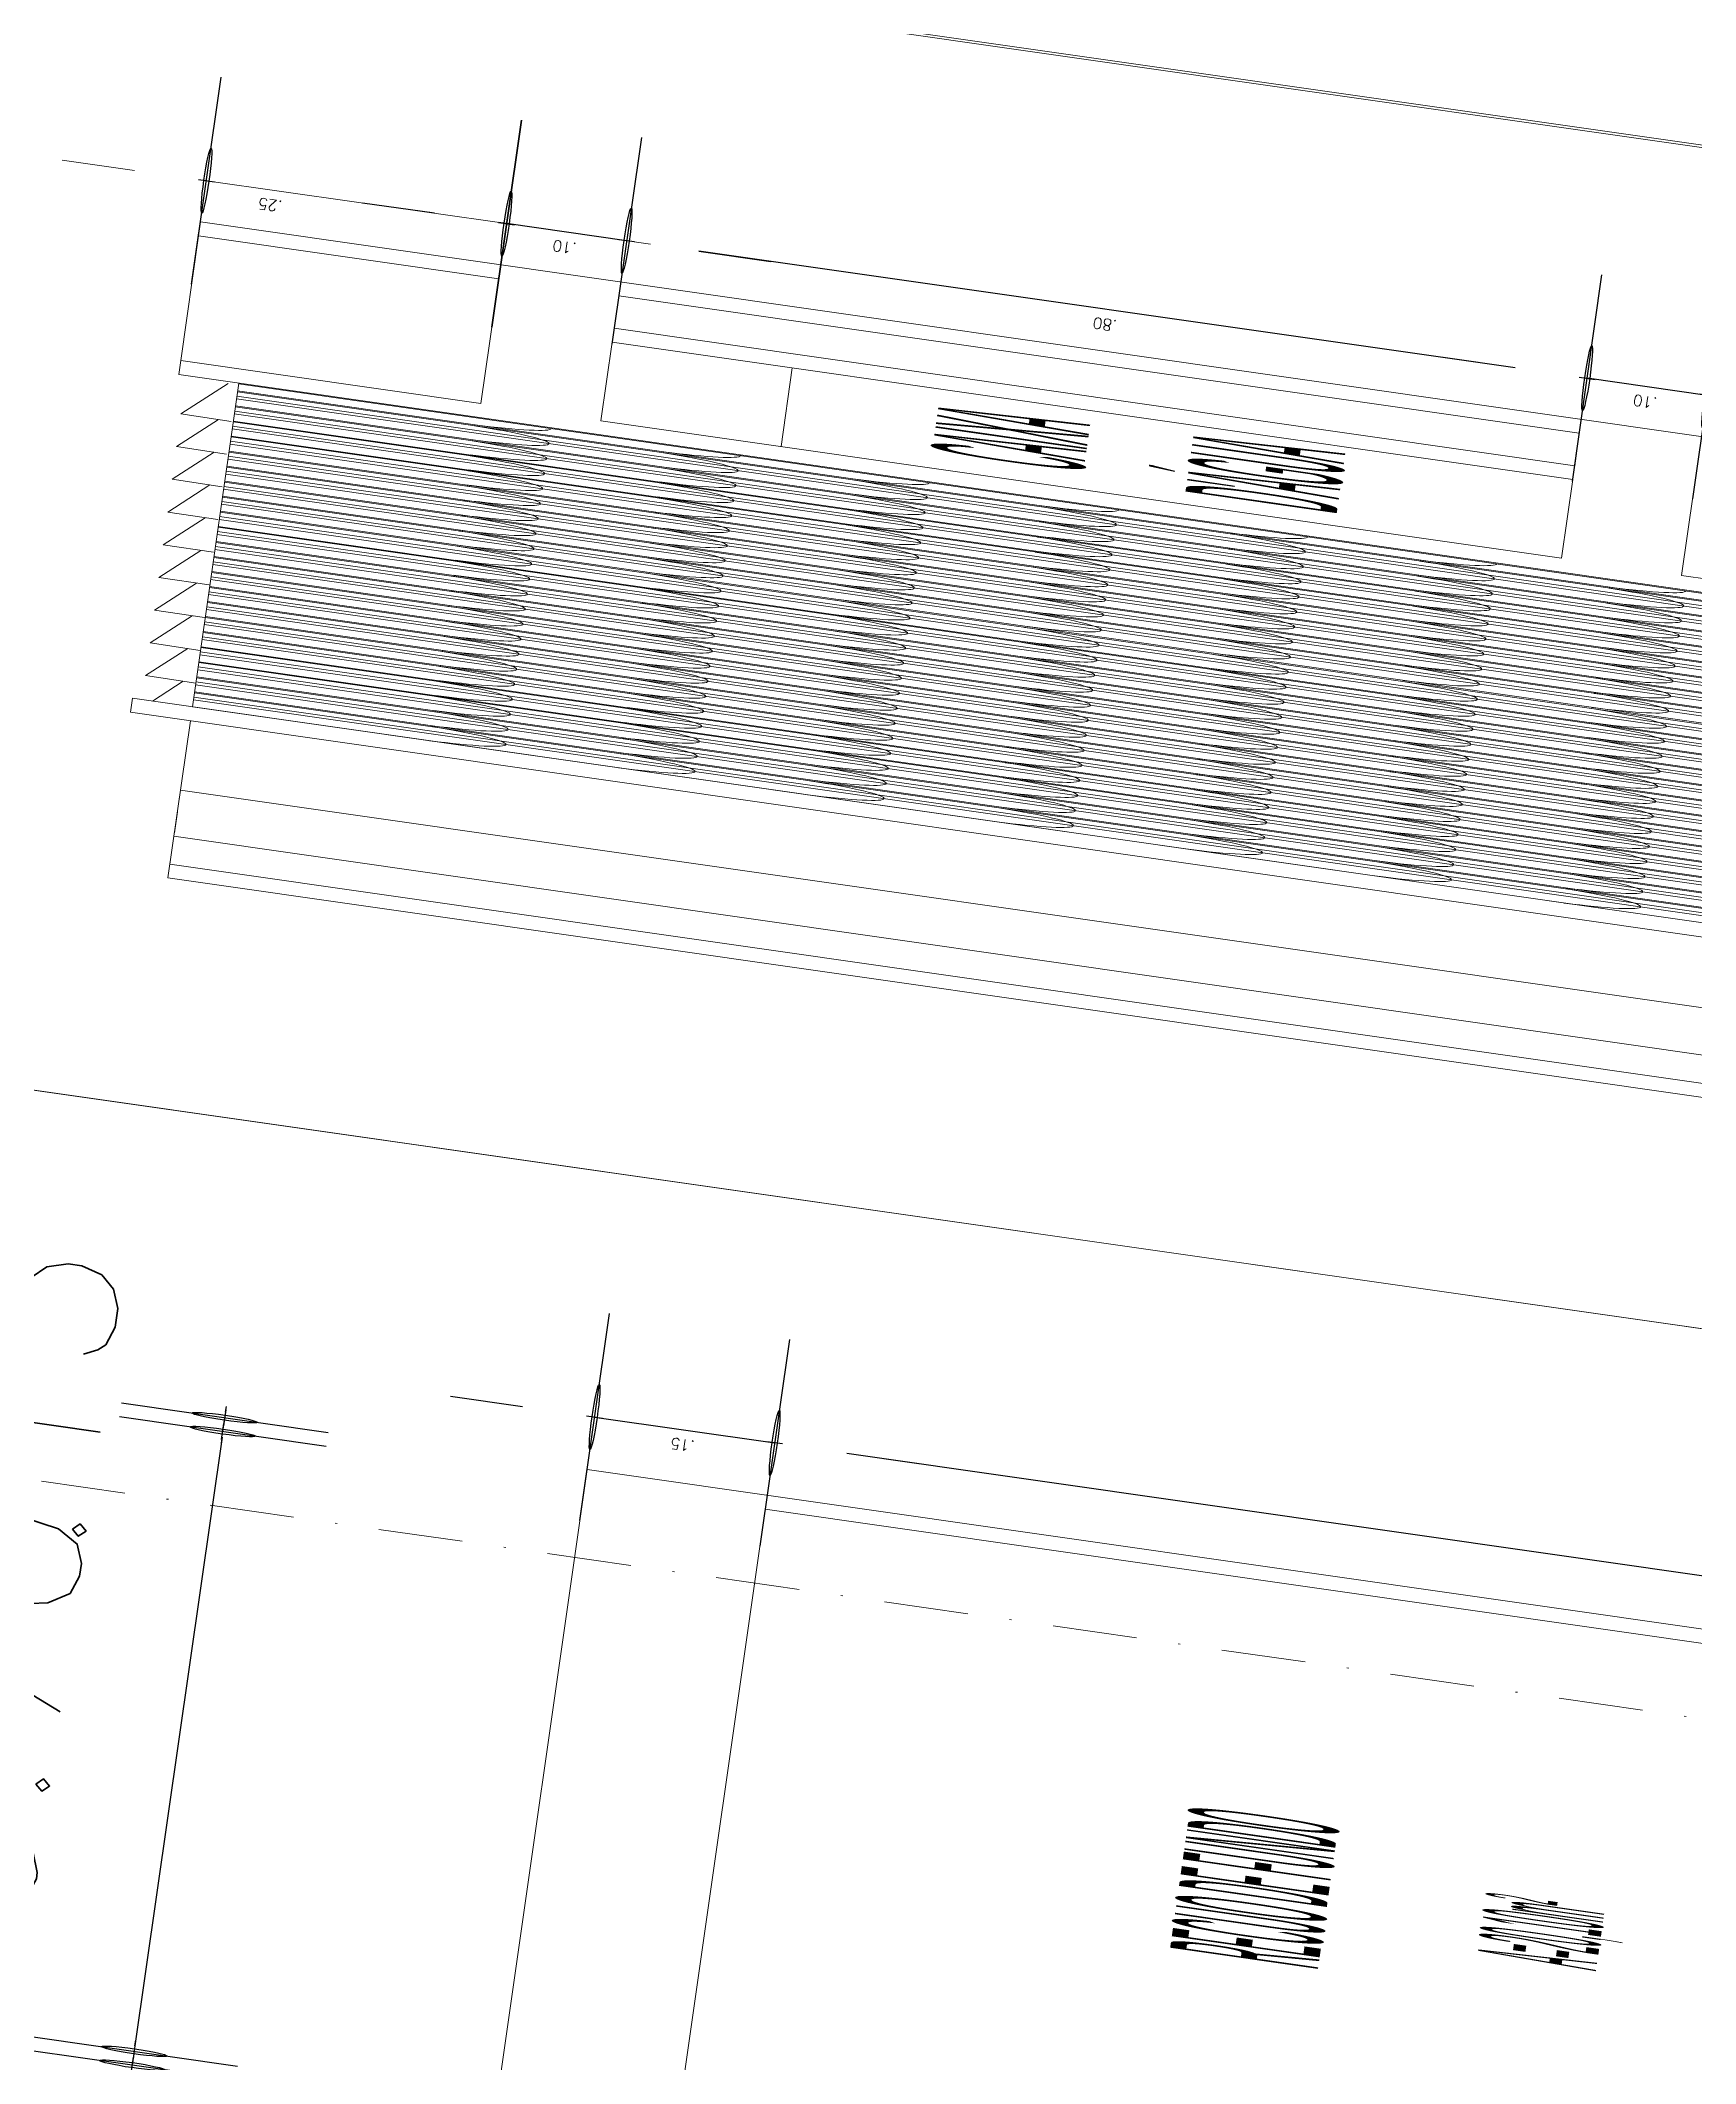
# Model space of a CAD drawing. Header units: millimetres. Extents: x -361192058 to 101130107379, y -14071650034 to 19218552450.
# Drawn here: x -135740.5 to -135659.4, y 41685.2 to 41784.2 of the extents above; entities that cross this region are included whole.
import ezdxf
from ezdxf.enums import TextEntityAlignment as Align

# ---------------------------------------------------------------- set-up
doc = ezdxf.new("R2010")
doc.units = ezdxf.units.MM
doc.header["$LTSCALE"] = 0.5
doc.linetypes.add('DASHDOT', pattern=[1, 0.5, -0.25, 0, -0.25])
doc.linetypes.add('HIDDEN2', pattern=[0.1875, 0.125, -0.0625])
for name, color, linetype in [('02', 2, 'Continuous'), ('COTAS', 7, 'Continuous'), ('DIVERSOS', 4, 'Continuous'), ('LINHAS PROJEÇÃO', 1, 'DASHDOT'), ('parede', 2, 'Continuous'), ('texto pequeno', 3, 'Continuous'), ('TEXTO2', 3, 'Continuous'), ('TXT_0', 7, 'Continuous'), ('V5', 4, 'Continuous')]:
    doc.layers.add(name, color=color, linetype=linetype)
doc.styles.add('SANSSERIF', font='sas_____.pfb', dxfattribs={"height": 1})
doc.styles.get("Standard").update_dxf_attribs({"font": 'txt.shx', "height": 0.12})
doc.dimstyles.new('ESCALA50', dxfattribs={"dimtxt": 0.1, "dimasz": 0.06, "dimexe": 0.18, "dimexo": 0.06, "dimgap": 0.1, "dimtad": 1, "dimzin": 4, "dimdsep": 46, "dimtxsty": 'Standard', "dimblk1": 'BOLA', "dimblk2": 'BOLA', "dimsah": 1, "dimcen": -0.06, "dimse1": 1, "dimse2": 1, "dimclrd": 7, "dimclrt": 3, "dimadec": 0, "dimazin": 0, "dimtfac": 1, "dimtix": 1, "dimtmove": 0, "dimatfit": 3, "dimldrblk": 'BOLA', "dimfxl": 0, "dimtolj": 1, "dimtzin": 4, "dimarcsym": 0})

# ---------------------------------------------------------------- blocks, each defined once
blk = doc.blocks.new('BOLA')
for p, q in [((0, -1.43528948173695), (0, 1.435289481736959)), ((-1.435289481736952, 0), (1.435289481736952, 0))]:
    blk.add_line(p, q)
blk.add_circle((0, 3.552713678800501e-15), 0.452092417603822)
blk = doc.blocks.new('*D905')
at = {"layer": 'Defpoints', "color": 0, "transparency": 16777216}
for p in [(4198.591722933645, 2440.354353804478), (4199.187305072674, 2440.354353804478), (4198.591722933645, 2439.554353804478)]:
    blk.add_point(p, dxfattribs=at)
at = {"layer": 'DIVERSOS', "color": 7, "lineweight": -2, "transparency": 16777216}
blk.add_line((4199.187305072674, 2439.614353804478), (4199.187305072674, 2440.294353804478), dxfattribs=at)
at = {"layer": 'DIVERSOS', "color": 7, "lineweight": -2, "transparency": 16777216, "xscale": 0.06, "yscale": 0.06, "zscale": 0.06}
for p, rotation in [((4199.187305072674, 2440.354353804478), 90), ((4199.187305072674, 2439.554353804478), 270)]:
    blk.add_blockref('BOLA', p, dxfattribs=dict(at, rotation=rotation))
at = {"layer": 'DIVERSOS', "color": 3, "lineweight": 18, "transparency": 16777216, "insert": (4199.027305072674, 2439.954353804478), "char_height": 0.12, "attachment_point": 5, "rotation": 90}
blk.add_mtext('\\A1;.80', dxfattribs=at)
blk = doc.blocks.new('*D906')
at = {"layer": 'Defpoints', "color": 0, "transparency": 16777216}
for p in [(4198.591722933645, 2440.454353804477), (4199.187305072674, 2440.454353804477), (4198.591722933645, 2440.354353804478)]:
    blk.add_point(p, dxfattribs=at)
at = {"layer": 'DIVERSOS', "color": 7, "lineweight": -2, "transparency": 16777216}
for p, q in [((4199.187305072674, 2440.514353804477), (4199.187305072674, 2440.574353804477)), ((4199.187305072674, 2440.354353804478), (4199.187305072674, 2440.454353804477)), ((4199.187305072674, 2440.294353804478), (4199.187305072674, 2440.234353804478))]:
    blk.add_line(p, q, dxfattribs=at)
at = {"layer": 'DIVERSOS', "color": 7, "lineweight": -2, "transparency": 16777216, "xscale": 0.06, "yscale": 0.06, "zscale": 0.06}
for p, rotation in [((4199.187305072674, 2440.454353804477), 270), ((4199.187305072674, 2440.354353804478), 90)]:
    blk.add_blockref('BOLA', p, dxfattribs=dict(at, rotation=rotation))
at = {"layer": 'DIVERSOS', "color": 3, "lineweight": 18, "transparency": 16777216, "insert": (4199.027305072674, 2440.404353804478), "char_height": 0.12, "attachment_point": 5, "rotation": 90}
blk.add_mtext('\\A1;.10', dxfattribs=at)
blk = doc.blocks.new('*D907')
at = {"layer": 'Defpoints', "color": 0, "transparency": 16777216}
for p in [(4198.591722933645, 2441.254353804477), (4199.187305072674, 2441.254353804477), (4198.591722933645, 2440.454353804477)]:
    blk.add_point(p, dxfattribs=at)
at = {"layer": 'DIVERSOS', "color": 7, "lineweight": -2, "transparency": 16777216}
blk.add_line((4199.187305072674, 2440.514353804477), (4199.187305072674, 2441.194353804477), dxfattribs=at)
at = {"layer": 'DIVERSOS', "color": 7, "lineweight": -2, "transparency": 16777216, "xscale": 0.06, "yscale": 0.06, "zscale": 0.06}
for p, rotation in [((4199.187305072674, 2441.254353804477), 90), ((4199.187305072674, 2440.454353804477), 270)]:
    blk.add_blockref('BOLA', p, dxfattribs=dict(at, rotation=rotation))
at = {"layer": 'DIVERSOS', "color": 3, "lineweight": 18, "transparency": 16777216, "insert": (4199.027305072674, 2440.854353804478), "char_height": 0.12, "attachment_point": 5, "rotation": 90}
blk.add_mtext('\\A1;.80', dxfattribs=at)
blk = doc.blocks.new('*D908')
at = {"layer": 'Defpoints', "color": 0, "transparency": 16777216}
for p in [(4198.591722933645, 2441.354353804478), (4199.187305072674, 2441.354353804478), (4198.591722933645, 2441.254353804477)]:
    blk.add_point(p, dxfattribs=at)
at = {"layer": 'DIVERSOS', "color": 7, "lineweight": -2, "transparency": 16777216}
for p, q in [((4199.187305072674, 2441.414353804478), (4199.187305072674, 2441.474353804478)), ((4199.187305072674, 2441.254353804477), (4199.187305072674, 2441.354353804478)), ((4199.187305072674, 2441.194353804477), (4199.187305072674, 2441.134353804478))]:
    blk.add_line(p, q, dxfattribs=at)
at = {"layer": 'DIVERSOS', "color": 7, "lineweight": -2, "transparency": 16777216, "xscale": 0.06, "yscale": 0.06, "zscale": 0.06}
for p, rotation in [((4199.187305072674, 2441.354353804478), 270), ((4199.187305072674, 2441.254353804477), 90)]:
    blk.add_blockref('BOLA', p, dxfattribs=dict(at, rotation=rotation))
at = {"layer": 'DIVERSOS', "color": 3, "lineweight": 18, "transparency": 16777216, "insert": (4199.027305072674, 2441.304353804478), "char_height": 0.12, "attachment_point": 5, "rotation": 90}
blk.add_mtext('\\A1;.10', dxfattribs=at)
blk = doc.blocks.new('*D1440')
at = {"layer": 'Defpoints', "color": 0, "transparency": 16777216}
for p in [(4185.958811581011, 2440.993246601078), (4185.958811581016, 2437.993246601078), (4186.6764181447, 2437.993246601078)]:
    blk.add_point(p, dxfattribs=at)
at = {"layer": 'DIVERSOS', "color": 7, "lineweight": -2, "transparency": 16777216}
blk.add_line((4186.6764181447, 2440.933246601078), (4186.6764181447, 2438.053246601078), dxfattribs=at)
at = {"layer": 'DIVERSOS', "color": 7, "lineweight": -2, "transparency": 16777216, "xscale": 0.06, "yscale": 0.06, "zscale": 0.06}
for p, rotation in [((4186.6764181447, 2440.993246601078), 90), ((4186.6764181447, 2437.993246601078), 270)]:
    blk.add_blockref('BOLA', p, dxfattribs=dict(at, rotation=rotation))
at = {"layer": 'DIVERSOS', "color": 3, "lineweight": 18, "transparency": 16777216, "insert": (4186.516418144699, 2439.493246601078), "char_height": 0.12, "attachment_point": 5, "rotation": 90}
blk.add_mtext('\\A1;3.00', dxfattribs=at)
blk = doc.blocks.new('*D1424')
at = {"layer": 'Defpoints', "color": 0, "transparency": 16777216}
for p in [(4185.958811581012, 2441.143246601077), (4185.958811581011, 2440.993246601078), (4186.676418144695, 2440.993246601078)]:
    blk.add_point(p, dxfattribs=at)
at = {"layer": 'DIVERSOS', "color": 7, "lineweight": -2, "transparency": 16777216}
for p, q in [((4186.676418144695, 2441.203246601077), (4186.676418144695, 2441.263246601077)), ((4186.676418144695, 2441.143246601077), (4186.676418144695, 2440.993246601078)), ((4186.676418144695, 2440.933246601078), (4186.676418144695, 2440.873246601078))]:
    blk.add_line(p, q, dxfattribs=at)
at = {"layer": 'DIVERSOS', "color": 7, "lineweight": -2, "transparency": 16777216, "xscale": 0.06, "yscale": 0.06, "zscale": 0.06}
for p, rotation in [((4186.676418144695, 2441.143246601077), 270), ((4186.676418144695, 2440.993246601078), 90)]:
    blk.add_blockref('BOLA', p, dxfattribs=dict(at, rotation=rotation))
at = {"layer": 'DIVERSOS', "color": 3, "lineweight": 18, "transparency": 16777216, "insert": (4186.516418144694, 2441.068246601078), "char_height": 0.12, "attachment_point": 5, "rotation": 90}
blk.add_mtext('\\A1;.15', dxfattribs=at)
blk = doc.blocks.new('*D1450')
at = {"layer": 'Defpoints', "color": 0, "transparency": 16777216}
for p in [(4179.108811581013, 2441.445005695392), (4179.108811581013, 2440.993246601078), (4179.258811581013, 2440.993246601078)]:
    blk.add_point(p, dxfattribs=at)
at = {"layer": 'DIVERSOS', "color": 7, "lineweight": -2, "transparency": 16777216}
for p, q in [((4179.048811581012, 2441.445005695392), (4178.988811581013, 2441.445005695392)), ((4179.258811581013, 2441.445005695392), (4179.108811581013, 2441.445005695392)), ((4179.318811581014, 2441.445005695392), (4179.378811581013, 2441.445005695392))]:
    blk.add_line(p, q, dxfattribs=at)
at = {"layer": 'DIVERSOS', "color": 7, "lineweight": -2, "transparency": 16777216, "xscale": 0.06, "yscale": 0.06, "zscale": 0.06}
blk.add_blockref('BOLA', (4179.108811581013, 2441.445005695392), dxfattribs=at)
at = {"layer": 'DIVERSOS', "color": 7, "lineweight": -2, "transparency": 16777216, "xscale": 0.06, "yscale": 0.06, "zscale": 0.06, "rotation": 180}
blk.add_blockref('BOLA', (4179.258811581013, 2441.445005695392), dxfattribs=at)
at = {"layer": 'DIVERSOS', "color": 3, "lineweight": 18, "transparency": 16777216, "insert": (4179.183811581013, 2441.605005695392), "char_height": 0.12, "attachment_point": 5}
blk.add_mtext('\\A1;.15', dxfattribs=at)
blk = doc.blocks.new('*D1451')
at = {"layer": 'Defpoints', "color": 0, "transparency": 16777216}
for p in [(4179.258811581013, 2441.44500569539), (4179.258811581013, 2440.993246601078), (4185.958811581013, 2440.993246601078)]:
    blk.add_point(p, dxfattribs=at)
at = {"layer": 'DIVERSOS', "color": 7, "lineweight": -2, "transparency": 16777216}
blk.add_line((4185.898811581013, 2441.44500569539), (4179.318811581014, 2441.44500569539), dxfattribs=at)
at = {"layer": 'DIVERSOS', "color": 7, "lineweight": -2, "transparency": 16777216, "xscale": 0.06, "yscale": 0.06, "zscale": 0.06, "rotation": 180}
blk.add_blockref('BOLA', (4179.258811581013, 2441.44500569539), dxfattribs=at)
at = {"layer": 'DIVERSOS', "color": 7, "lineweight": -2, "transparency": 16777216, "xscale": 0.06, "yscale": 0.06, "zscale": 0.06}
blk.add_blockref('BOLA', (4185.958811581013, 2441.44500569539), dxfattribs=at)
at = {"layer": 'DIVERSOS', "color": 3, "lineweight": 18, "transparency": 16777216, "insert": (4182.608811581013, 2441.60500569539), "char_height": 0.12, "attachment_point": 5}
blk.add_mtext('\\A1;6.70', dxfattribs=at)
blk = doc.blocks.new('*D1452')
at = {"layer": 'Defpoints', "color": 0, "transparency": 16777216}
for p in [(4186.108811581013, 2441.445005695392), (4185.958811581013, 2440.993246601078), (4186.108811581013, 2440.993246601078)]:
    blk.add_point(p, dxfattribs=at)
at = {"layer": 'DIVERSOS', "color": 7, "lineweight": -2, "transparency": 16777216}
for p, q in [((4185.898811581013, 2441.445005695392), (4185.838811581013, 2441.445005695392)), ((4185.958811581013, 2441.445005695392), (4186.108811581013, 2441.445005695392)), ((4186.168811581013, 2441.445005695392), (4186.228811581012, 2441.445005695392))]:
    blk.add_line(p, q, dxfattribs=at)
at = {"layer": 'DIVERSOS', "color": 7, "lineweight": -2, "transparency": 16777216, "xscale": 0.06, "yscale": 0.06, "zscale": 0.06}
blk.add_blockref('BOLA', (4185.958811581013, 2441.445005695392), dxfattribs=at)
at = {"layer": 'DIVERSOS', "color": 7, "lineweight": -2, "transparency": 16777216, "xscale": 0.06, "yscale": 0.06, "zscale": 0.06, "rotation": 180}
blk.add_blockref('BOLA', (4186.108811581013, 2441.445005695392), dxfattribs=at)
at = {"layer": 'DIVERSOS', "color": 3, "lineweight": 18, "transparency": 16777216, "insert": (4186.033811581013, 2441.605005695392), "char_height": 0.12, "attachment_point": 5}
blk.add_mtext('\\A1;.15', dxfattribs=at)
blk = doc.blocks.new('APROVADO QUADRA 21.2 MBVII')
at = {"layer": '02', "color": 0, "linetype": 'HIDDEN2', "lineweight": 18}
blk.add_line((4191.891722933645, 2441.554353804479), (4192.691722933645, 2441.554353804479), dxfattribs=at)
at = {"layer": '02', "color": 8, "lineweight": 18}
for p, q in [((4192.191722933645, 2439.454353804478), (4192.191722933645, 2441.554353804478)), ((4192.691722933645, 2441.554353804479), (4192.691722933645, 2436.614353804478))]:
    blk.add_line(p, q, dxfattribs=at)
at = {"layer": '02', "lineweight": 18}
for points in [[(4189.28996978511, 2443.440349021864), (4175.451391009818, 2443.440349021864), (4175.451391009818, 2409.623484621053), (4189.28996978511, 2409.623484621053)], [(4189.28996978511, 2443.412158121467), (4201.807494874316, 2443.412158121467), (4201.807494874316, 2434.2397788341), (4189.28996978511, 2434.2397788341)], [(4221.915838619804, 2443.412158121467), (4201.831699329632, 2443.412158121467), (4201.831699329632, 2423.540862290999), (4221.915838619804, 2423.540862290999)]]:
    blk.add_lwpolyline(points, close=True, dxfattribs=at)
at = {"layer": 'COTAS', "lineweight": 18}
for p, q in [((4197.241722933644, 2441.604353804478), (4198.591722933645, 2441.604353804478)), ((4191.741722933645, 2441.554353804478), (4193.441722933644, 2441.554353804478)), ((4191.741722933645, 2439.104353804478), (4191.741722933645, 2441.554353804479)), ((4191.891722933645, 2439.104353804478), (4191.891722933645, 2441.554353804479)), ((4193.591722933645, 2441.554353804478), (4197.091722933645, 2441.554353804479))]:
    blk.add_line(p, q, dxfattribs=at)
at = {"layer": 'DIVERSOS', "color": 7, "lineweight": 18}
for p, q in [((4199.187305072674, 2441.664353804477), (4199.187305072674, 2441.724353804478)), ((4199.187305072674, 2441.354353804478), (4199.187305072674, 2441.604353804478)), ((4199.187305072674, 2441.294353804477), (4199.187305072674, 2441.234353804478))]:
    blk.add_line(p, q, dxfattribs=at)
at = {"layer": 'DIVERSOS', "lineweight": 18}
for p, q in [((4193.66792760261, 2439.56149367808), (4193.66792760261, 2441.554353804478)), ((4193.69792760261, 2439.567528642525), (4193.69792760261, 2441.554353804479)), ((4193.830497563058, 2439.56149367808), (4193.830497563058, 2441.554353804478)), ((4193.860497563058, 2439.567528642525), (4193.860497563058, 2441.554353804479)), ((4193.993067523505, 2439.56149367808), (4193.993067523506, 2441.554353804478)), ((4194.023067523505, 2439.567528642525), (4194.023067523506, 2441.554353804479)), ((4194.155637483954, 2439.56149367808), (4194.155637483955, 2441.554353804478)), ((4194.185637483954, 2439.567528642525), (4194.185637483954, 2441.554353804479)), ((4194.318207444401, 2439.56149367808), (4194.318207444402, 2441.554353804478)), ((4194.348207444402, 2439.567528642525), (4194.348207444402, 2441.554353804479)), ((4194.48077740485, 2439.56149367808), (4194.48077740485, 2441.554353804478)), ((4194.51077740485, 2439.567528642525), (4194.51077740485, 2441.554353804479)), ((4194.643347365298, 2439.56149367808), (4194.643347365298, 2441.554353804478)), ((4194.673347365298, 2439.567528642525), (4194.673347365298, 2441.554353804479)), ((4194.805917325746, 2439.56149367808), (4194.805917325746, 2441.554353804478)), ((4194.835917325746, 2439.567528642525), (4194.835917325746, 2441.554353804479)), ((4194.968487286194, 2439.56149367808), (4194.968487286194, 2441.554353804478)), ((4194.998487286193, 2439.567528642525), (4194.998487286194, 2441.554353804479)), ((4195.131057246642, 2439.56149367808), (4195.131057246642, 2441.554353804478)), ((4195.161057246642, 2439.567528642525), (4195.161057246642, 2441.554353804479)), ((4195.293627207089, 2439.56149367808), (4195.293627207089, 2441.554353804479)), ((4195.32362720709, 2439.567528642525), (4195.32362720709, 2441.554353804479)), ((4195.456197167538, 2439.56149367808), (4195.456197167538, 2441.554353804479)), ((4195.486197167537, 2439.567528642525), (4195.486197167538, 2441.554353804479)), ((4195.618767127986, 2439.56149367808), (4195.618767127986, 2441.554353804479)), ((4195.648767127986, 2439.567528642525), (4195.648767127986, 2441.554353804479)), ((4195.782758591957, 2439.561493678054), (4195.782758591958, 2441.554353804479)), ((4195.812758591957, 2439.567528642498), (4195.812758591957, 2441.554353804479)), ((4195.945328552405, 2439.561493678054), (4195.945328552405, 2441.554353804479)), ((4195.975328552406, 2439.567528642498), (4195.975328552406, 2441.554353804479)), ((4196.107898512853, 2439.561493678054), (4196.107898512853, 2441.554353804479)), ((4196.137898512853, 2439.567528642498), (4196.137898512853, 2441.554353804479)), ((4196.270468473302, 2439.561493678054), (4196.270468473302, 2441.554353804479)), ((4196.300468473301, 2439.567528642498), (4196.300468473301, 2441.554353804479)), ((4196.433038433749, 2439.561493678054), (4196.433038433749, 2441.554353804479)), ((4196.463038433749, 2439.567528642498), (4196.463038433749, 2441.554353804479)), ((4196.595608394197, 2439.561493678054), (4196.595608394197, 2441.554353804479)), ((4196.625608394197, 2439.567528642498), (4196.625608394197, 2441.554353804479)), ((4196.758178354645, 2439.561493678054), (4196.758178354645, 2441.554353804479)), ((4196.788178354645, 2439.567528642498), (4196.788178354645, 2441.554353804479)), ((4196.920748315093, 2439.561493678054), (4196.920748315093, 2441.554353804479)), ((4196.950748315093, 2439.567528642498), (4196.950748315094, 2441.554353804479)), ((4197.083318275541, 2439.561493678054), (4197.083318275541, 2441.554353804479)), ((4198.091722933645, 2441.104353804478), (4197.241722933644, 2441.104353804478))]:
    blk.add_line(p, q, dxfattribs=at)
at = {"layer": 'LINHAS PROJEÇÃO', "lineweight": 18}
blk.add_line((4185.158811581012, 2442.148911417585), (4185.158811581012, 2440.085849858679), dxfattribs=at)
at = {"layer": 'parede', "lineweight": 18}
for p, q in [((4193.591722933645, 2441.604353804478), (4193.441722933644, 2441.604353804478)), ((4193.441722933644, 2441.604353804478), (4193.441722933645, 2436.614353804478)), ((4193.591722933645, 2441.604353804478), (4193.591722933645, 2439.554353804478)), ((4197.091722933644, 2441.604353804478), (4197.091722933645, 2439.554353804478)), ((4197.241722933644, 2441.604353804478), (4197.091722933644, 2441.604353804478)), ((4197.241722933644, 2441.354353804478), (4197.241722933644, 2441.604353804478)), ((4198.591722933645, 2441.354353804478), (4198.591722933645, 2441.604353804478)), ((4198.741722933645, 2441.604353804478), (4198.591722933645, 2441.604353804478)), ((4198.741722933645, 2436.604353804478), (4198.741722933645, 2441.604353804478)), ((4198.591722933645, 2441.354353804478), (4197.241722933644, 2441.354353804478)), ((4198.091722933645, 2441.254353804477), (4197.241722933645, 2441.254353804477)), ((4197.241722933645, 2441.254353804477), (4197.241722933645, 2440.454353804477)), ((4198.091722933645, 2440.454353804477), (4198.091722933645, 2441.254353804477)), ((4198.591722933645, 2441.254353804477), (4198.241722933645, 2441.254353804477)), ((4198.241722933645, 2440.454353804477), (4198.241722933645, 2441.254353804477)), ((4198.591722933645, 2440.454353804477), (4198.591722933645, 2441.254353804477)), ((4179.108811581013, 2441.143246601077), (4186.108811581013, 2441.143246601077)), ((4186.108811581013, 2441.143246601077), (4186.108811581013, 2416.143246601077)), ((4179.258811581011, 2440.993246601074), (4185.958811581011, 2440.993246601078)), ((4185.958811581011, 2440.993246601078), (4185.958811581011, 2437.993246601078)), ((4198.091722933645, 2440.454353804477), (4197.241722933645, 2440.454353804477)), ((4198.591722933645, 2440.454353804477), (4198.241722933645, 2440.454353804477)), ((4198.591722933645, 2440.354353804478), (4197.241722933645, 2440.354353804478)), ((4197.241722933645, 2440.354353804478), (4197.241722933644, 2439.554353804478))]:
    blk.add_line(p, q, dxfattribs=at)
at = {"layer": 'V5', "lineweight": 18}
for p, q in [((4193.591722933646, 2441.554353804479), (4193.591722933645, 2439.624517655967)), ((4193.744132271566, 2441.554353804479), (4193.744132271566, 2439.624517655918)), ((4193.754292894069, 2441.554353804479), (4193.754292894068, 2439.624517655917)), ((4193.906702232014, 2441.554353804479), (4193.906702232013, 2439.624517655918)), ((4193.916862854542, 2441.554353804479), (4193.916862854541, 2439.624517655965)), ((4194.069272192462, 2441.554353804479), (4194.069272192461, 2439.624517655916)), ((4194.07943281499, 2441.554353804479), (4194.079432814989, 2439.624517655967)), ((4194.231842152911, 2441.554353804479), (4194.231842152909, 2439.624517655916)), ((4194.242002775439, 2441.554353804479), (4194.242002775437, 2439.624517655967)), ((4194.394412113358, 2441.554353804479), (4194.394412113357, 2439.624517655918)), ((4194.404572735861, 2441.554353804479), (4194.404572735861, 2439.624517655917)), ((4194.556982073806, 2441.554353804479), (4194.556982073806, 2439.624517655918)), ((4194.567142696334, 2441.554353804479), (4194.567142696333, 2439.624517655965)), ((4194.719552034254, 2441.554353804479), (4194.719552034253, 2439.624517655916)), ((4194.729712656783, 2441.554353804479), (4194.729712656781, 2439.624517655967)), ((4194.882121994702, 2441.554353804479), (4194.882121994701, 2439.624517655916)), ((4194.89228261723, 2441.554353804479), (4194.892282617228, 2439.624517655967)), ((4195.04469195515, 2441.554353804479), (4195.044691955149, 2439.624517655918)), ((4195.054852577653, 2441.554353804479), (4195.054852577652, 2439.624517655917)), ((4195.207261915598, 2441.554353804479), (4195.207261915597, 2439.624517655918)), ((4195.217422538126, 2441.554353804479), (4195.217422538125, 2439.624517655965)), ((4195.369831876046, 2441.554353804479), (4195.369831876044, 2439.624517655916)), ((4195.379992498574, 2441.554353804479), (4195.379992498572, 2439.624517655967)), ((4195.532401836495, 2441.554353804479), (4195.532401836493, 2439.624517655916)), ((4195.542562459023, 2441.554353804479), (4195.542562459021, 2439.624517655967)), ((4195.694971796942, 2441.554353804479), (4195.694971796941, 2439.624517655918)), ((4195.706553922994, 2441.554353804479), (4195.706553922992, 2439.624517655941)), ((4195.858963260914, 2441.554353804479), (4195.858963260913, 2439.62451765589)), ((4195.869123883416, 2441.554353804479), (4195.869123883416, 2439.62451765589)), ((4196.021533221362, 2441.554353804479), (4196.021533221361, 2439.62451765589)), ((4196.03169384389, 2441.554353804479), (4196.031693843888, 2439.624517655939)), ((4196.184103181809, 2441.554353804479), (4196.184103181808, 2439.62451765589)), ((4196.194263804338, 2441.554353804479), (4196.194263804337, 2439.624517655941)), ((4196.346673142258, 2441.554353804479), (4196.346673142257, 2439.62451765589)), ((4196.356833764786, 2441.554353804479), (4196.356833764784, 2439.624517655941)), ((4196.509243102706, 2441.554353804479), (4196.509243102704, 2439.62451765589)), ((4196.519403725209, 2441.554353804479), (4196.519403725208, 2439.62451765589)), ((4196.671813063154, 2441.554353804479), (4196.671813063153, 2439.62451765589)), ((4196.681973685681, 2441.554353804479), (4196.681973685681, 2439.624517655939)), ((4196.834383023602, 2441.554353804479), (4196.8343830236, 2439.62451765589)), ((4196.84454364613, 2441.554353804479), (4196.844543646128, 2439.624517655941)), ((4196.99695298405, 2441.554353804479), (4196.996952984048, 2439.62451765589)), ((4197.007113606578, 2441.554353804479), (4197.007113606576, 2439.624517655941))]:
    blk.add_line(p, q, dxfattribs=at)
for points in [[(4193.848583311465, 2441.554353804478), (4193.85230305126, 2441.596188760386), (4194.202670806993, 2441.565035939603)], [(4194.201740883408, 2441.554577200633), (4194.205460623203, 2441.596412156541), (4194.555828378936, 2441.565259335758)], [(4194.554898455352, 2441.554800596788), (4194.558618195147, 2441.596635552696), (4194.908985950879, 2441.565482731913)], [(4194.908056027295, 2441.555023992943), (4194.91177576709, 2441.596858948851), (4195.262143522822, 2441.565706128068)], [(4195.261213599239, 2441.555247389098), (4195.264933339033, 2441.597082345006), (4195.615301094766, 2441.565929524222)], [(4195.614371171181, 2441.555470785253), (4195.618090910976, 2441.597305741161), (4195.968458666709, 2441.566152920377)], [(4195.967528743125, 2441.555694181407), (4195.97124848292, 2441.597529137316), (4196.321616238652, 2441.566376316532)], [(4196.320686315068, 2441.555917577562), (4196.324406054863, 2441.597752533471), (4196.674773810596, 2441.566599712687)], [(4196.673843887012, 2441.556140973717), (4196.677563626807, 2441.597975929625), (4197.072701984197, 2441.562842347179)], [(4193.591722933646, 2441.587733873758), (4193.849513235049, 2441.564812543448)]]:
    blk.add_lwpolyline(points, dxfattribs=at)
for centre, start, end in [((4193.667927602583, 2441.37157663689), 190.8160775977941, 349.1839224021803), ((4193.830497563032, 2441.37157663689), 190.8160775978197, 349.183922402206), ((4193.993067523479, 2441.37157663689), 190.8160775977941, 349.1839224021803), ((4194.155637483927, 2441.37157663689), 190.8160775978197, 349.183922402206), ((4194.318207444376, 2441.37157663689), 190.8160775977941, 349.1839224021803), ((4194.480777404824, 2441.37157663689), 190.8160775978197, 349.183922402206), ((4194.643347365271, 2441.37157663689), 190.8160775977941, 349.1839224021803), ((4194.805917325719, 2441.37157663689), 190.8160775978197, 349.183922402206), ((4194.968487286167, 2441.37157663689), 190.8160775977941, 349.1839224021803), ((4195.131057246615, 2441.37157663689), 190.8160775978197, 349.183922402206), ((4195.293627207063, 2441.37157663689), 190.8160775977941, 349.1839224021803), ((4195.456197167511, 2441.37157663689), 190.8160775978197, 349.183922402206), ((4195.618767127959, 2441.37157663689), 190.8160775977941, 349.1839224021803), ((4195.782758591931, 2441.371576636863), 190.8160775977941, 349.1839224021803), ((4195.94532855238, 2441.371576636863), 190.8160775978197, 349.183922402206), ((4196.107898512827, 2441.371576636863), 190.8160775977941, 349.1839224021803), ((4196.270468473274, 2441.371576636863), 190.8160775978197, 349.183922402206), ((4196.433038433723, 2441.371576636863), 190.8160775977941, 349.1839224021803), ((4196.595608394171, 2441.371576636863), 190.8160775978197, 349.183922402206), ((4196.758178354618, 2441.371576636863), 190.8160775977941, 349.1839224021803), ((4196.920748315067, 2441.371576636863), 190.8160775978197, 349.183922402206), ((4197.083318275514, 2441.371576636863), 190.8160775977941, 270.0000000196455), ((4193.667927602586, 2441.21407663689), 190.8160775977941, 349.1839224021803), ((4193.830497563034, 2441.21407663689), 190.8160775978197, 349.183922402206), ((4193.993067523482, 2441.21407663689), 190.8160775977941, 349.1839224021803), ((4194.15563748393, 2441.21407663689), 190.8160775978197, 349.183922402206), ((4194.318207444378, 2441.21407663689), 190.8160775977941, 349.1839224021803), ((4194.480777404826, 2441.21407663689), 190.8160775978197, 349.183922402206), ((4194.643347365274, 2441.21407663689), 190.8160775977941, 349.1839224021803), ((4194.805917325722, 2441.21407663689), 190.8160775978197, 349.183922402206), ((4194.96848728617, 2441.21407663689), 190.8160775977941, 349.1839224021803), ((4195.131057246617, 2441.21407663689), 190.8160775978197, 349.183922402206), ((4195.293627207066, 2441.21407663689), 190.8160775977941, 349.1839224021803), ((4195.456197167514, 2441.21407663689), 190.8160775978197, 349.183922402206), ((4195.618767127961, 2441.21407663689), 190.8160775977941, 349.1839224021803), ((4195.782758591933, 2441.214076636863), 190.8160775977941, 349.1839224021803), ((4195.945328552381, 2441.214076636863), 190.8160775978197, 349.183922402206), ((4196.10789851283, 2441.214076636863), 190.8160775977941, 349.1839224021803), ((4196.270468473277, 2441.214076636863), 190.8160775978197, 349.183922402206), ((4196.433038433725, 2441.214076636863), 190.8160775977941, 349.1839224021803), ((4196.595608394173, 2441.214076636863), 190.8160775978197, 349.183922402206), ((4196.758178354621, 2441.214076636863), 190.8160775977941, 349.1839224021803), ((4196.920748315069, 2441.214076636863), 190.8160775978197, 349.183922402206), ((4197.083318275517, 2441.214076636863), 190.8160775977941, 270.0000000179259), ((4193.667927602588, 2441.05657663689), 190.8160775977941, 349.1839224021803), ((4193.830497563036, 2441.05657663689), 190.8160775978197, 349.183922402206), ((4193.993067523485, 2441.05657663689), 190.8160775977941, 349.1839224021803), ((4194.155637483932, 2441.05657663689), 190.8160775978197, 349.183922402206), ((4194.31820744438, 2441.05657663689), 190.8160775977941, 349.1839224021803), ((4194.480777404829, 2441.05657663689), 190.8160775978197, 349.183922402206), ((4194.643347365276, 2441.05657663689), 190.8160775977941, 349.1839224021803), ((4194.805917325724, 2441.05657663689), 190.8160775978197, 349.183922402206), ((4194.968487286172, 2441.05657663689), 190.8160775977941, 349.1839224021803), ((4195.13105724662, 2441.05657663689), 190.8160775978197, 349.183922402206), ((4195.293627207067, 2441.05657663689), 190.8160775977941, 349.1839224021803), ((4195.456197167516, 2441.05657663689), 190.8160775978197, 349.183922402206), ((4195.618767127964, 2441.05657663689), 190.8160775977941, 349.1839224021803), ((4195.782758591936, 2441.056576636863), 190.8160775977941, 349.1839224021803), ((4195.945328552384, 2441.056576636863), 190.8160775978197, 349.183922402206), ((4196.107898512832, 2441.056576636863), 190.8160775977941, 349.1839224021803), ((4196.27046847328, 2441.056576636863), 190.8160775978197, 349.183922402206), ((4196.433038433727, 2441.056576636863), 190.8160775977941, 349.1839224021803), ((4196.595608394176, 2441.056576636863), 190.8160775978197, 349.183922402206), ((4196.758178354623, 2441.056576636863), 190.8160775977941, 349.1839224021803), ((4196.920748315071, 2441.056576636863), 190.8160775978197, 349.183922402206), ((4197.08331827552, 2441.056576636863), 190.8160775977941, 270.000000016102), ((4193.667927602591, 2440.89907663689), 190.8160775977941, 349.1839224021803), ((4193.830497563039, 2440.89907663689), 190.8160775978197, 349.183922402206), ((4193.993067523486, 2440.89907663689), 190.8160775977941, 349.1839224021803), ((4194.155637483935, 2440.89907663689), 190.8160775978197, 349.183922402206), ((4194.318207444383, 2440.89907663689), 190.8160775977941, 349.1839224021803), ((4194.48077740483, 2440.89907663689), 190.8160775978197, 349.183922402206), ((4194.643347365279, 2440.89907663689), 190.8160775977941, 349.1839224021803), ((4194.805917325726, 2440.89907663689), 190.8160775978197, 349.183922402206), ((4194.968487286174, 2440.89907663689), 190.8160775977941, 349.1839224021803), ((4195.131057246623, 2440.89907663689), 190.8160775978197, 349.183922402206), ((4195.29362720707, 2440.89907663689), 190.8160775977941, 349.1839224021803), ((4195.456197167518, 2440.89907663689), 190.8160775978197, 349.183922402206), ((4195.618767127966, 2440.89907663689), 190.8160775977941, 349.1839224021803), ((4195.782758591939, 2440.899076636863), 190.8160775977941, 349.1839224021803), ((4195.945328552386, 2440.899076636863), 190.8160775978197, 349.183922402206), ((4196.107898512834, 2440.899076636863), 190.8160775977941, 349.1839224021803), ((4196.270468473282, 2440.899076636863), 190.8160775978197, 349.183922402206), ((4196.43303843373, 2440.899076636863), 190.8160775977941, 349.1839224021803), ((4196.595608394178, 2440.899076636863), 190.8160775978197, 349.183922402206), ((4196.758178354626, 2440.899076636863), 190.8160775977941, 349.1839224021803), ((4196.920748315074, 2440.899076636863), 190.8160775978197, 349.183922402206), ((4197.083318275521, 2440.899076636863), 190.8160775977941, 270.0000000142782), ((4193.667927602593, 2440.741576636889), 190.8160775977941, 349.1839224021803), ((4193.830497563042, 2440.741576636889), 190.8160775978197, 349.183922402206), ((4193.993067523489, 2440.741576636889), 190.8160775977941, 349.1839224021803), ((4194.155637483937, 2440.741576636889), 190.8160775978197, 349.183922402206), ((4194.318207444385, 2440.741576636889), 190.8160775977941, 349.1839224021803), ((4194.480777404833, 2440.741576636889), 190.8160775978197, 349.183922402206), ((4194.643347365281, 2440.741576636889), 190.8160775977941, 349.1839224021803), ((4194.805917325729, 2440.741576636889), 190.8160775978197, 349.183922402206), ((4194.968487286176, 2440.741576636889), 190.8160775977941, 349.1839224021803), ((4195.131057246625, 2440.741576636889), 190.8160775978197, 349.183922402206), ((4195.293627207073, 2440.741576636889), 190.8160775977941, 349.1839224021803), ((4195.456197167521, 2440.741576636889), 190.8160775978197, 349.183922402206), ((4195.618767127969, 2440.741576636889), 190.8160775977941, 349.1839224021803), ((4195.78275859194, 2440.741576636863), 190.8160775977941, 349.1839224021803), ((4195.945328552389, 2440.741576636863), 190.8160775978197, 349.183922402206), ((4196.107898512836, 2440.741576636863), 190.8160775977941, 349.1839224021803), ((4196.270468473284, 2440.741576636863), 190.8160775978197, 349.183922402206), ((4196.433038433732, 2440.741576636863), 190.8160775977941, 349.1839224021803), ((4196.59560839418, 2440.741576636863), 190.8160775978197, 349.183922402206), ((4196.758178354628, 2440.741576636863), 190.8160775977941, 349.1839224021803), ((4196.920748315077, 2440.741576636863), 190.8160775978197, 349.183922402206), ((4197.083318275524, 2440.741576636863), 190.8160775977941, 270.0000000125585), ((4193.667927602595, 2440.58407663689), 190.8160775977941, 349.1839224021803), ((4193.830497563044, 2440.58407663689), 190.8160775978197, 349.183922402206), ((4193.993067523492, 2440.58407663689), 190.8160775977941, 349.1839224021803), ((4194.155637483939, 2440.58407663689), 190.8160775978197, 349.183922402206), ((4194.318207444388, 2440.58407663689), 190.8160775977941, 349.1839224021803), ((4194.480777404835, 2440.58407663689), 190.8160775978197, 349.183922402206), ((4194.643347365283, 2440.58407663689), 190.8160775977941, 349.1839224021803), ((4194.805917325732, 2440.58407663689), 190.8160775978197, 349.183922402206), ((4194.968487286179, 2440.58407663689), 190.8160775977941, 349.1839224021803), ((4195.131057246627, 2440.58407663689), 190.8160775978197, 349.183922402206), ((4195.293627207075, 2440.58407663689), 190.8160775977941, 349.1839224021803), ((4195.456197167523, 2440.58407663689), 190.8160775978197, 349.183922402206), ((4195.618767127971, 2440.58407663689), 190.8160775977941, 349.1839224021803), ((4195.782758591943, 2440.584076636863), 190.8160775977941, 349.1839224021803), ((4195.94532855239, 2440.584076636863), 190.8160775978197, 349.183922402206), ((4196.107898512839, 2440.584076636863), 190.8160775977941, 349.1839224021803), ((4196.270468473287, 2440.584076636863), 190.8160775978197, 349.183922402206), ((4196.433038433735, 2440.584076636863), 190.8160775977941, 349.1839224021803), ((4196.595608394183, 2440.584076636863), 190.8160775978197, 349.183922402206), ((4196.75817835463, 2440.584076636863), 190.8160775977941, 349.1839224021803), ((4196.920748315079, 2440.584076636863), 190.8160775978197, 349.183922402206), ((4197.083318275527, 2440.584076636863), 190.8160775977941, 270.000000010891), ((4193.667927602598, 2440.42657663689), 190.8160775977941, 349.1839224021803), ((4193.830497563046, 2440.42657663689), 190.8160775978197, 349.183922402206), ((4193.993067523494, 2440.42657663689), 190.8160775977941, 349.1839224021803), ((4194.155637483942, 2440.42657663689), 190.8160775978197, 349.183922402206), ((4194.318207444389, 2440.42657663689), 190.8160775977941, 349.1839224021803), ((4194.480777404838, 2440.42657663689), 190.8160775978197, 349.183922402206), ((4194.643347365285, 2440.42657663689), 190.8160775977941, 349.1839224021803), ((4194.805917325733, 2440.42657663689), 190.8160775978197, 349.183922402206), ((4194.968487286182, 2440.42657663689), 190.8160775977941, 349.1839224021803), ((4195.13105724663, 2440.42657663689), 190.8160775978197, 349.183922402206), ((4195.293627207077, 2440.42657663689), 190.8160775977941, 349.1839224021803), ((4195.456197167526, 2440.42657663689), 190.8160775978197, 349.183922402206), ((4195.618767127973, 2440.42657663689), 190.8160775977941, 349.1839224021803), ((4195.782758591945, 2440.426576636863), 190.8160775977941, 349.1839224021803), ((4195.945328552393, 2440.426576636863), 190.8160775978197, 349.183922402206), ((4196.107898512841, 2440.426576636863), 190.8160775977941, 349.1839224021803), ((4196.270468473289, 2440.426576636863), 190.8160775978197, 349.183922402206), ((4196.433038433737, 2440.426576636863), 190.8160775977941, 349.1839224021803), ((4196.595608394186, 2440.426576636863), 190.8160775978197, 349.183922402206), ((4196.758178354633, 2440.426576636863), 190.8160775977941, 349.1839224021803), ((4196.920748315081, 2440.426576636863), 190.8160775978197, 349.183922402206), ((4197.083318275529, 2440.426576636863), 190.8160775977941, 270.0000000090672)]:
    blk.add_arc(centre, 0.07758295880899567, start, end, dxfattribs=at)
at = {"layer": 'DIVERSOS', "color": 7, "lineweight": 18, "xscale": 0.06, "yscale": 0.06, "zscale": 0.06}
for p, rotation in [((4199.187305072674, 2441.604353804478), 270), ((4199.187305072674, 2441.354353804478), 90)]:
    blk.add_blockref('BOLA', p, dxfattribs=dict(at, rotation=rotation))
at = {"color": 0, "lineweight": 13, "flags": 8}
for p in [(4700.724657799739, 2280.112525715252), (4699.57378630139, 2277.896413499706), (4702.354563138892, 2276.195041239209), (4703.672243349308, 2274.084986290777), (4699.84447394329, 2272.219426909525), (4703.048818763617, 2270.137026470893), (4703.087746051807, 2267.980265113006), (4700.652340375649, 2261.521648881858), (4700.700742594171, 2257.15925950577)]:
    blk.add_attdef('NIVEL', p, '', height=0.07500000000000001, dxfattribs=at)
for rotation, width, p in [(90, 0.7999999999988884, (4700.820527907887, 2275.752076380495)), (270, 0.5999999999989389, (4703.843667029373, 2274.902076380496)), (90, 0.7999999999988884, (4701.5574890138, 2268.502076380494)), (180, 0.5999999999989389, (4651.181659436375, 2236.193129894172))]:
    blk.add_attdef('$PORTA', text='', height=0.09000000000014552, rotation=rotation, dxfattribs=dict(at, width=width)).set_placement(p, align=Align.MIDDLE)
for p in [(4654.175996555586, 2240.463010622155), (4648.499009965404, 2240.192322980255), (4637.801231937738, 2239.384456547896), (4633.43884256165, 2239.336054329374), (4656.392108771131, 2239.312139123806), (4652.474624295089, 2237.682233784653), (4646.416609526773, 2236.987978159928), (4644.259848168886, 2236.949050871738), (4650.364569346656, 2236.364553574237)]:
    blk.add_attdef('NIVEL', p, '', height=0.07500000000000001, rotation=270, dxfattribs=at)
at = {"color": 0, "lineweight": 13, "width": 0.7999999999988884, "flags": 8}
for p in [(4652.031659436374, 2239.216269015658), (4644.781659436374, 2238.479307909745)]:
    blk.add_attdef('$PORTA', text='', height=0.09000000000014552, dxfattribs=at).set_placement(p, align=Align.MIDDLE)
at = {"layer": 'DIVERSOS', "color": 3, "lineweight": 18, "insert": (4199.027305072674, 2441.549512613306), "char_height": 0.12, "attachment_point": 5, "rotation": 90}
blk.add_mtext('\\A1;.25', dxfattribs=at)
at = {"layer": 'texto pequeno', "lineweight": 18, "style": 'SANSSERIF'}
for s, p in [('CAIXA', (4197.414601114261, 2440.854553127316)), ("D'ÁGUA", (4197.363555647393, 2440.642994251663))]:
    blk.add_text(s, height=0.1259999999999672, dxfattribs=at).set_placement(p)
at = {"layer": 'TEXTO2', "lineweight": 18, "style": 'SANSSERIF'}
blk.add_text('RECUO DE FUNDO', height=0.12312, dxfattribs=at).set_placement((4181.912133665377, 2440.488437521434))
at = {"layer": 'TXT_0', "lineweight": 18, "style": 'SANSSERIF'}
blk.add_text('A=20,10m²', height=0.09849599999999999, dxfattribs=at).set_placement((4182.321821773495, 2440.261271983113))
at = {"layer": 'DIVERSOS', "lineweight": 18}
for base, p1, p2, picture, middle in [((4179.108811581013, 2441.445005695392), (4179.258811581013, 2440.993246601078), (4179.108811581013, 2440.993246601078), '*D1450', (4179.183811581013, 2441.605005695392)), ((4179.258811581013, 2441.44500569539), (4185.958811581013, 2440.993246601078), (4179.258811581013, 2440.993246601078), '*D1451', (4182.608811581013, 2441.60500569539)), ((4186.108811581013, 2441.445005695392), (4185.958811581013, 2440.993246601078), (4186.108811581013, 2440.993246601078), '*D1452', (4186.033811581013, 2441.605005695392))]:
    dim = blk.add_linear_dim(base=base, p1=p1, p2=p2, dimstyle='ESCALA50', dxfattribs=at)
    dim.commit()
    dim.dimension.update_dxf_attribs({"geometry": picture, "text_midpoint": middle})
for base, p1, p2, picture, middle in [((4199.187305072674, 2441.354353804478), (4198.591722933645, 2441.254353804477), (4198.591722933645, 2441.354353804478), '*D908', (4199.027305072674, 2441.304353804478)), ((4199.187305072674, 2441.254353804477), (4198.591722933645, 2440.454353804477), (4198.591722933645, 2441.254353804477), '*D907', (4199.027305072674, 2440.854353804478)), ((4186.676418144695, 2440.993246601078), (4185.958811581012, 2441.143246601077), (4185.958811581011, 2440.993246601078), '*D1424', (4186.516418144694, 2441.068246601078)), ((4186.6764181447, 2437.993246601078), (4185.958811581011, 2440.993246601078), (4185.958811581016, 2437.993246601078), '*D1440', (4186.516418144699, 2439.493246601078)), ((4199.187305072674, 2440.454353804477), (4198.591722933645, 2440.354353804478), (4198.591722933645, 2440.454353804477), '*D906', (4199.027305072674, 2440.404353804478)), ((4199.187305072674, 2440.354353804478), (4198.591722933645, 2439.554353804478), (4198.591722933645, 2440.354353804478), '*D905', (4199.027305072674, 2439.954353804478))]:
    dim = blk.add_linear_dim(base=base, p1=p1, p2=p2, angle=90, dimstyle='ESCALA50', dxfattribs=at)
    dim.commit()
    dim.dimension.update_dxf_attribs({"geometry": picture, "text_midpoint": middle})

msp = doc.modelspace()

# ---------------------------------------------------------------- block references
at = {"layer": '02', "color": 0, "lineweight": 30, "xscale": -4.574818403918471, "yscale": -59.40450511825884, "zscale": 4.574818403918471, "rotation": 261.8606972171988}
msp.add_blockref('APROVADO QUADRA 21.2 MBVII', (5129.041144779691, 2225.201435725194), dxfattribs=at)

doc.saveas('drawing.dxf')
